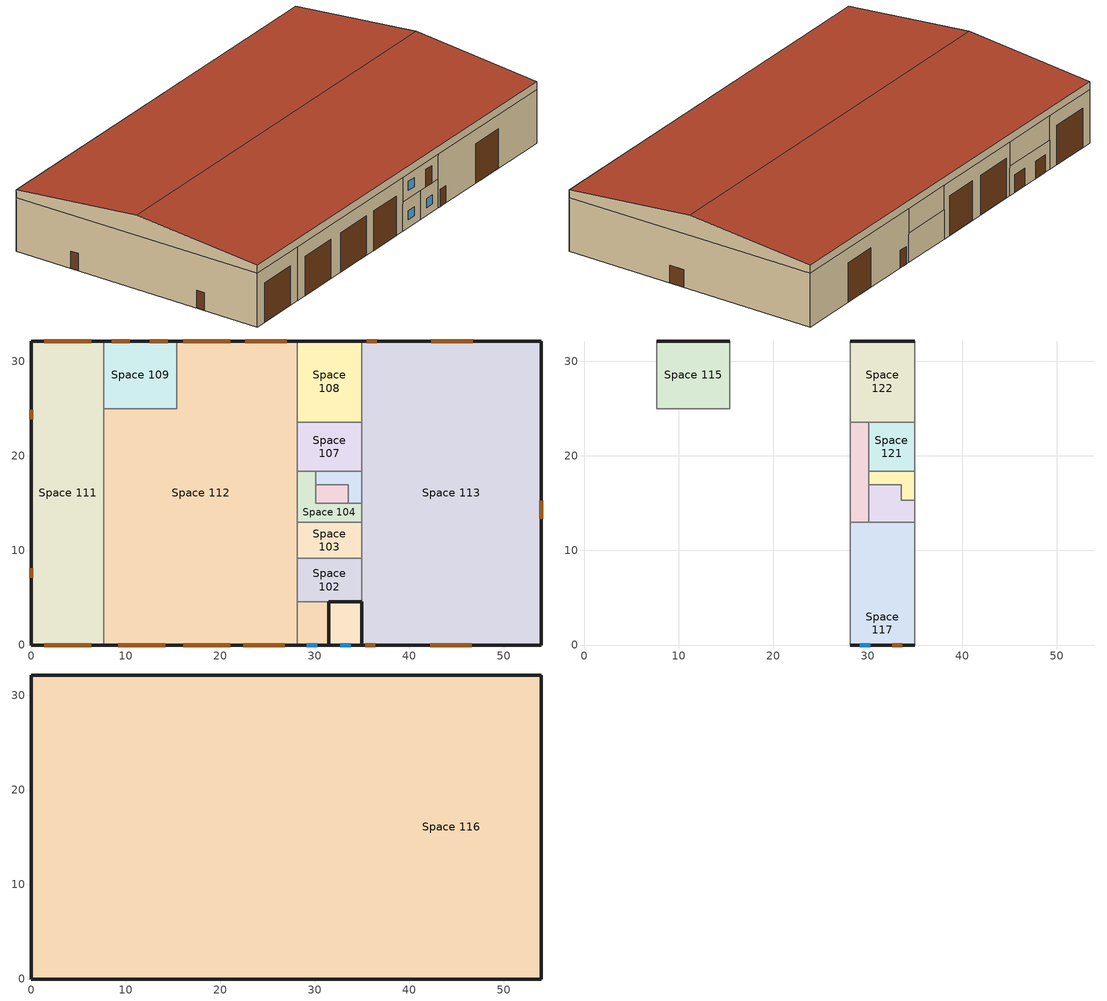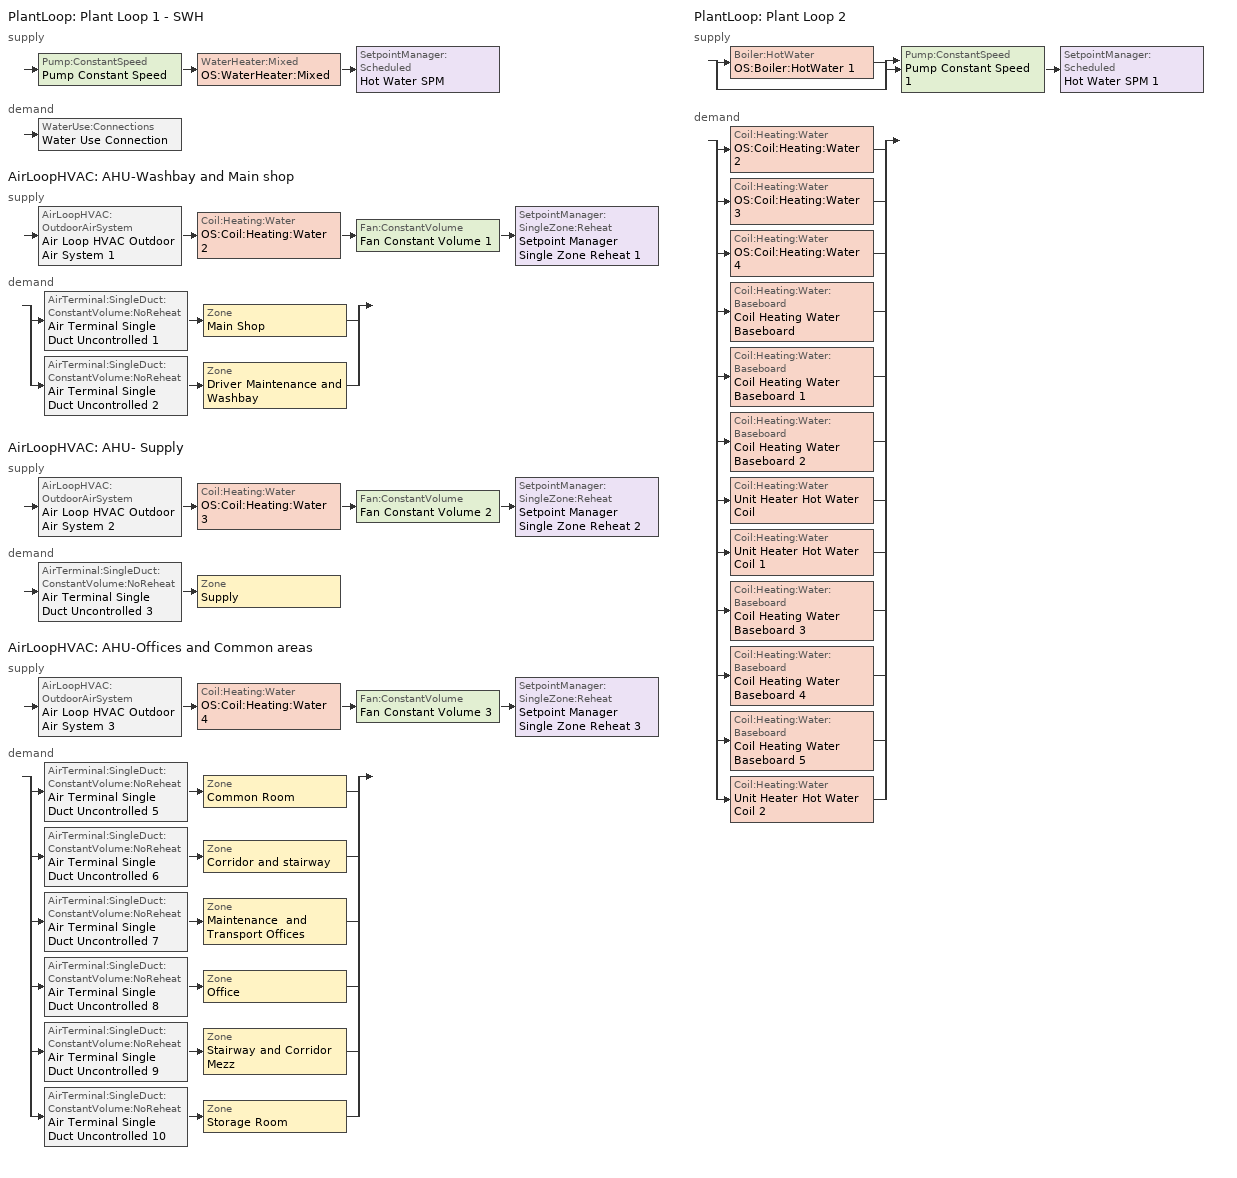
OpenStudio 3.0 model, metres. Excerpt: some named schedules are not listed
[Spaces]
Space 101
 floor ground: 31.5,4.58 31.5,0 28.13,0 28.13,4.58 z0
 wall outside: 28.13,0 31.5,0 z0:3.6
 wall to Space 112: 28.13,4.58 28.13,0 z0:3.6
 wall to Space 102: 31.5,4.58 28.13,4.58 z0:3.6
 wall to Space 113: 31.5,0 31.5,4.58 z0:3.6
 window: 29.16,0 30.26,0 z1:2.1
Space 102
 floor ground: 34.94,9.17 34.94,4.58 28.13,4.58 28.13,9.17 z0
 wall to Space 113: 34.94,4.58 34.94,9.17 z0:3.6
 wall to Space 112: 28.13,9.17 28.13,4.58 z0:3.6
 wall to Space 103: 34.94,9.17 28.13,9.17 z0:3.6
Space 103
 floor ground: 34.94,12.97 34.94,9.17 28.13,9.17 28.13,12.97 z0
 wall to Space 113: 34.94,9.17 34.94,12.97 z0:3.6
 wall to Space 112: 28.13,12.97 28.13,9.17 z0:3.6
 wall to Space 104: 34.94,12.97 28.13,12.97 z0:3.6
Space 104
 floor ground: 30.11,18.36 30.11,14.99 34.94,14.99 34.94,12.97 28.13,12.97 28.13,18.36 z0
 wall to Space 113: 34.94,12.97 34.94,14.99 z0:3.6
 wall to Space 112: 28.13,18.36 28.13,12.97 z0:3.6
 wall to Space 107: 30.11,18.36 28.13,18.36 z0:3.6
 wall to Space 105: 30.11,16.97 30.11,18.36 / 34.94,14.99 33.53,14.99 z0:3.6
 wall to Space 106: 33.53,14.99 30.11,14.99 30.11,16.97 z0:3.6
Space 105
 floor ground: 34.94,18.36 34.94,14.99 33.53,14.99 33.53,16.97 30.11,16.97 30.11,18.36 z0
 wall to Space 106: 30.11,16.97 33.53,16.97 33.53,14.99 z0:3.6
 wall to Space 107: 34.94,18.36 30.11,18.36 z0:3.6
 wall to Space 113: 34.94,14.99 34.94,18.36 z0:3.6
Space 106
 floor ground: 33.53,16.97 33.53,14.99 30.11,14.99 30.11,16.97 z0
Space 107
 floor ground: 34.94,23.57 34.94,18.36 28.13,18.36 28.13,23.57 z0
 wall to Space 113: 34.94,18.36 34.94,23.57 z0:3.6
 wall to Space 112: 28.13,23.57 28.13,18.36 z0:3.6
 wall to Space 108: 34.94,23.57 28.13,23.57 z0:3.6
Space 108
 floor ground: 34.94,32.16 34.94,23.57 28.13,23.57 28.13,32.16 z0
 wall outside: 34.94,32.16 28.13,32.16 z0:3.6
 wall to Space 113: 34.94,23.57 34.94,32.16 z0:3.6
 wall to Space 112: 28.13,32.16 28.13,23.57 z0:3.6
Space 109
 floor ground: 15.39,32.16 15.39,24.97 7.69,24.97 7.69,32.16 z0
 wall outside: 15.39,32.16 7.69,32.16 z0:3.6
 wall to Space 112: 7.69,24.97 15.39,24.97 15.39,32.16 z0:3.6
 wall to Space 111: 7.69,32.16 7.69,24.97 z0:3.6
 door: 10.44,32.16 8.54,32.16 / 14.43,32.16 12.53,32.16 z0:2.15
Space 111
 floor ground: 7.69,32.16 7.69,0 0,0 0,32.16 z0
 wall outside: 7.69,32.16 0,32.16 0,0 7.69,0 z0:6.6
 wall to Space 115: 7.69,24.97 7.69,32.16 z3.6:6.6
 wall to Space 112: 7.69,0 7.69,24.97 z0:6.6
 door: 1.36,0 6.34,0 / 6.34,32.16 1.36,32.16 z0:4.88; 0,8.12 0,7.1 / 0,24.9 0,23.88 z0:2.15
Space 112
 floor ground: 28.13,32.16 28.13,0 7.69,0 7.69,24.97 15.39,24.97 15.39,32.16 z0
 wall outside: 28.13,32.16 15.39,32.16 / 7.69,0 28.13,0 z0:6.6
 wall to Space 122: 28.13,23.57 28.13,32.16 z3.6:6.6
 wall to Space 118: 28.13,12.97 28.13,18.36 28.13,23.57 z3.6:6.6
 wall to Space 117: 28.13,0 28.13,4.58 28.13,9.17 28.13,12.97 z3.6:6.6
 wall to Space 115: 15.39,32.16 15.39,24.97 7.69,24.97 z3.6:6.6
 door: 9.2,0 14.18,0 / 16.06,0 21.04,0 / 22.44,0 26.8,0 / 21.04,32.16 16.06,32.16 / 27.01,32.16 22.64,32.16 z0:4.88
Space 113
 floor ground: 53.95,32.16 53.95,0 34.94,0 34.94,32.16 z0
 wall outside: 34.94,0 53.95,0 53.95,32.16 34.94,32.16 z0:6.6
 wall to Space 117: 34.94,12.97 34.94,9.17 34.94,4.58 34.94,0 z3.6:6.6
 wall to Space 120: 34.94,18.36 34.94,15.29 z3.6:6.6
 wall to Space 122: 34.94,32.16 34.94,23.57 z3.6:6.6
 wall to Space 119: 34.94,15.29 34.94,14.99 34.94,12.97 z3.6:6.6
 wall to Space 121: 34.94,23.57 34.94,18.36 z3.6:6.6
 door: 42.21,0 46.58,0 / 46.69,32.16 42.32,32.16 z0:4.88; 35.31,0 36.41,0 / 36.57,32.16 35.47,32.16 / 53.95,13.35 53.95,15.25 z0:2.15
Space 123
 floor ground: 34.94,4.58 34.94,0 31.5,0 31.5,4.58 z0
 wall outside: 31.5,4.58 31.5,0 34.94,0 34.94,4.58 31.5,4.58 z0:3.6
 window: 32.71,0 33.81,0 z0.98:2.08
 roof outside: 34.94,0 34.94,4.58 31.5,4.58 31.5,0 z3.6
Space 115
 floor to Space 109: 15.39,32.16 15.39,24.97 7.69,24.97 7.69,32.16 z3.6
 wall outside: 15.39,32.16 7.69,32.16 z3.6:6.6
Space 117
 floor to Space 101: 34.94,4.58 34.94,0 28.13,0 28.13,4.58 z3.6
 floor to Space 103: 34.94,12.97 34.94,9.17 28.13,9.17 28.13,12.97 z3.6
 floor to Space 102: 34.94,9.17 34.94,4.58 28.13,4.58 28.13,9.17 z3.6
 wall outside: 28.13,0 34.94,0 z3.6:6.6
 wall to Space 118: 30.11,12.97 28.13,12.97 z3.6:6.6
 wall to Space 119: 34.94,12.97 30.11,12.97 z3.6:6.6
 window: 29.16,0 30.26,0 z4.6:5.7
 door: 32.56,0 33.66,0 z3.6:5.75
Space 118
 floor to Space 104: 30.11,18.36 30.11,12.97 28.13,12.97 28.13,18.36 z3.6
 floor to Space 107: 30.11,23.57 30.11,18.36 28.13,18.36 28.13,23.57 z3.6
 wall to Space 122: 30.11,23.57 28.13,23.57 z3.6:6.6
 wall to Space 121: 30.11,18.36 30.11,23.57 z3.6:6.6
 wall to Space 120: 30.11,16.97 30.11,18.36 z3.6:6.6
 wall to Space 119: 30.11,12.97 30.11,16.97 z3.6:6.6
Space 119
 floor to Space 104: 34.94,14.99 34.94,12.97 30.11,12.97 30.11,14.99 z3.6
 floor to Space 105: 34.94,15.29 34.94,14.99 33.53,14.99 33.53,15.29 z3.6
 floor to Space 106: 33.53,16.97 33.53,14.99 30.11,14.99 30.11,16.97 z3.6
 wall to Space 120: 34.94,15.29 33.53,15.29 33.53,16.97 30.11,16.97 z3.6:6.6
Space 120
 floor to Space 105: 34.94,18.36 34.94,15.29 33.53,15.29 33.53,16.97 30.11,16.97 30.11,18.36 z3.6
 wall to Space 121: 34.94,18.36 30.11,18.36 z3.6:6.6
Space 121
 floor to Space 107: 34.94,23.57 34.94,18.36 30.11,18.36 30.11,23.57 z3.6
 wall to Space 122: 34.94,23.57 30.11,23.57 z3.6:6.6
Space 122
 floor to Space 108: 34.94,32.16 34.94,23.57 28.13,23.57 28.13,32.16 z3.6
 wall outside: 34.94,32.16 28.13,32.16 z3.6:6.6
Space 116
 floor to Space 113: 53.95,32.16 53.95,0 34.94,0 34.94,32.16 z6.6
 floor to Space 118: 30.11,23.57 30.11,12.97 28.13,12.97 28.13,23.57 z6.6
 floor to Space 115: 15.39,32.16 15.39,24.97 7.69,24.97 7.69,32.16 z6.6
 floor to Space 117: 34.94,12.97 34.94,0 28.13,0 28.13,12.97 z6.6
 floor to Space 111: 7.69,32.16 7.69,0 0,0 0,32.16 z6.6
 floor to Space 119: 33.53,16.97 33.53,15.29 34.94,15.29 34.94,12.97 30.11,12.97 30.11,16.97 z6.6
 floor to Space 112: 28.13,32.16 28.13,0 7.69,0 7.69,24.97 15.39,24.97 15.39,32.16 z6.6
 floor to Space 121: 34.94,23.57 34.94,18.36 30.11,18.36 30.11,23.57 z6.6
 floor to Space 120: 34.94,18.36 34.94,15.29 33.53,15.29 33.53,16.97 30.11,16.97 30.11,18.36 z6.6
 floor to Space 122: 34.94,32.16 34.94,23.57 28.13,23.57 28.13,32.16 z6.6
 wall outside: 0,0 53.95,0 / 53.95,32.16 0,32.16 z6.6:7.6; 0,16.08,9.12 0,32.16,7.6 0,32.16,6.6 0,0,6.6 0,0,7.6; 53.95,16.08,9.12 53.95,0,7.6 53.95,0,6.6 53.95,32.16,6.6 53.95,32.16,7.6
 roof outside: 53.95,0,7.6 53.95,16.08,9.12 0,16.08,9.12 0,0,7.6; 53.95,16.08,9.12 53.95,32.16,7.6 0,32.16,7.6 0,16.08,9.12
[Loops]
PlantLoop 'Plant Loop 1 - SWH'
 supply: Pump:ConstantSpeed 'Pump Constant Speed' > WaterHeater:Mixed 'OS:WaterHeater:Mixed' > SetpointManager:Scheduled 'Hot Water SPM'
 demand: WaterUse:Connections 'Water Use Connection'
AirLoopHVAC 'AHU-Washbay and Main shop'
 supply: AirLoopHVAC:OutdoorAirSystem 'Air Loop HVAC Outdoor Air System 1' > Coil:Heating:Water 'OS:Coil:Heating:Water 2' > Fan:ConstantVolume 'Fan Constant Volume 1' > SetpointManager:SingleZone:Reheat 'Setpoint Manager Single Zone Reheat 1'
 demand: split
  | AirTerminal:SingleDuct:ConstantVolume:NoReheat 'Air Terminal Single Duct Uncontrolled 1' > Zone 'Main Shop'
  | AirTerminal:SingleDuct:ConstantVolume:NoReheat 'Air Terminal Single Duct Uncontrolled 2' > Zone 'Driver Maintenance and Washbay'
AirLoopHVAC 'AHU- Supply'
 supply: AirLoopHVAC:OutdoorAirSystem 'Air Loop HVAC Outdoor Air System 2' > Coil:Heating:Water 'OS:Coil:Heating:Water 3' > Fan:ConstantVolume 'Fan Constant Volume 2' > SetpointManager:SingleZone:Reheat 'Setpoint Manager Single Zone Reheat 2'
 demand: AirTerminal:SingleDuct:ConstantVolume:NoReheat 'Air Terminal Single Duct Uncontrolled 3' > Zone 'Supply'
AirLoopHVAC 'AHU-Offices and Common areas'
 supply: AirLoopHVAC:OutdoorAirSystem 'Air Loop HVAC Outdoor Air System 3' > Coil:Heating:Water 'OS:Coil:Heating:Water 4' > Fan:ConstantVolume 'Fan Constant Volume 3' > SetpointManager:SingleZone:Reheat 'Setpoint Manager Single Zone Reheat 3'
 demand: split
  | AirTerminal:SingleDuct:ConstantVolume:NoReheat 'Air Terminal Single Duct Uncontrolled 5' > Zone 'Common Room'
  | AirTerminal:SingleDuct:ConstantVolume:NoReheat 'Air Terminal Single Duct Uncontrolled 6' > Zone 'Corridor and stairway'
  | AirTerminal:SingleDuct:ConstantVolume:NoReheat 'Air Terminal Single Duct Uncontrolled 7' > Zone 'Maintenance  and Transport Offices'
  | AirTerminal:SingleDuct:ConstantVolume:NoReheat 'Air Terminal Single Duct Uncontrolled 8' > Zone 'Office'
  | AirTerminal:SingleDuct:ConstantVolume:NoReheat 'Air Terminal Single Duct Uncontrolled 9' > Zone 'Stairway and Corridor Mezz'
  | AirTerminal:SingleDuct:ConstantVolume:NoReheat 'Air Terminal Single Duct Uncontrolled 10' > Zone 'Storage Room'
PlantLoop 'Plant Loop 2'
 supply: split
  | Boiler:HotWater 'OS:Boiler:HotWater 1'
  | bypass
  join > Pump:ConstantSpeed 'Pump Constant Speed 1' > SetpointManager:Scheduled 'Hot Water SPM 1'
 demand: split
  | Coil:Heating:Water 'OS:Coil:Heating:Water 2'
  | Coil:Heating:Water 'OS:Coil:Heating:Water 3'
  | Coil:Heating:Water 'OS:Coil:Heating:Water 4'
  | Coil:Heating:Water:Baseboard 'Coil Heating Water Baseboard'
  | Coil:Heating:Water:Baseboard 'Coil Heating Water Baseboard 1'
  | Coil:Heating:Water:Baseboard 'Coil Heating Water Baseboard 2'
  | Coil:Heating:Water 'Unit Heater Hot Water Coil'
  | Coil:Heating:Water 'Unit Heater Hot Water Coil 1'
  | Coil:Heating:Water:Baseboard 'Coil Heating Water Baseboard 3'
  | Coil:Heating:Water:Baseboard 'Coil Heating Water Baseboard 4'
  | Coil:Heating:Water:Baseboard 'Coil Heating Water Baseboard 5'
  | Coil:Heating:Water 'Unit Heater Hot Water Coil 2'
[Building]
Vehicle Garage_1980-2004: North Axis {deg}=-20; Default Construction Set=-modified; Default Schedule Set=NRCan Cold Lake Default Schedule Set; Standards Number of Stories=2; Standards Number of Above Ground Stories=2
[ClimateZones]
Climate Zone Institution Name 1=ASHRAE; Climate Zone Document Name 1=ANSI/ASHRAE Standard 169; Climate Zone Document Year 1=2006; Climate Zone Institution Name 2=CEC; Climate Zone Document Name 2=California Climate Zone Descriptions; Climate Zone Document Year 2=1995
[Site]
Edmonton Intl AP: Latitude {deg}=53.32; Longitude {deg}=-113.58; Time Zone {hr}=-7; Elevation {m}=723
[SizingPeriod:DesignDay] Barometric Pressure {Pa}=92936; Wind Direction {deg}=180; Sky Clearness=0; Rain Indicator=0; Snow Indicator=0; Day of Month=21; Daylight Saving Time Indicator=0; Dry-Bulb Temperature Range Modifier Type=DefaultMultipliers
Name | Maximum Dry-Bulb Temperature {C} | Daily Dry-Bulb Temperature Range {deltaC} | Humidity Indicating Conditions at Maximum Dry-Bulb | Wind Speed {m/s} | Month | Day Type | Humidity Indicating Type | Solar Model Indicator | ASHRAE Taub | ASHRAE Taud
Edmonton Stony Plain Ann Htg 99.6% Condns DB | -32.5 | 0 | -32.5 | 1.9 | 1 | WinterDesignDay | Wetbulb | ASHRAEClearSky
Edmonton Stony Plain Ann Clg .4% Condns DB=>MWB | 27.5 | 12 | 17.6 | 3.8 | 7 | SummerDesignDay | Wetbulb | ASHRAETau | 0.353 | 2.369
Edmonton Stony Plain Ann Htg Wind 99.6% Condns WS=>MCDB | -5.8 | 0 | -5.8 | 11.6 | 1 | WinterDesignDay | Wetbulb | ASHRAEClearSky
Edmonton Stony Plain Ann Clg .4% Condns DP=>MDB | 22.6 | 12 | 16.5 | 3.8 | 7 | SummerDesignDay | Dewpoint | ASHRAETau | 0.353 | 2.369
[Construction]
000 ExtSlabCarpet 4in ClimateZone 1-8 1: MAT-CC05 4 HW CONCRETE, CP02 CARPET PAD
V2-Vehicle Garage Wall R15: V2-Vehicle Garage Wall mtl R15
V2-Vehicle Garage Roof R18: V2- Vehicle Garage Roof mtl R18
000 Interior Floor 1: 000 F16 Acoustic tile, 000 F05 Ceiling air space resistance, 000 M11 100mm lightweight concrete
000 Interior Wall 1: 000 G01a 19mm gypsum board, 000 F04 Wall air space resistance, 000 G01a 19mm gypsum board
000 Interior Ceiling 1: 000 M11 100mm lightweight concrete, 000 F05 Ceiling air space resistance, 000 F16 Acoustic tile
Vintage 2 Window R1.8: V2 Windows R1.8
V2 Door R4: V2 Door mtl R4
000_Interior Partition; 000_Interior Door: 000_G05 25mm wood
000_Interior Floor: 000_F16 Acoustic tile, 000_F05 Ceiling air space resistance, 000_M11 100mm lightweight concrete
000_Interior Wall: 000_G01a 19mm gypsum board, 000_F04 Wall air space resistance, 000_G01a 19mm gypsum board
000_Interior Ceiling: 000_M11 100mm lightweight concrete, 000_F05 Ceiling air space resistance, 000_F16 Acoustic tile
000_Interior Window: 000_Clear 3mm
000_Exterior Window: 000_Clear 3mm, 000_Air 13mm, 000_Clear 3mm
Customized construction 000_ExtSlabCarpet_4in_ClimateZone 1-8 to conductance of 0.31545741324921134: MAT-CC05 4 HW CONCRETE 1, CP02 CARPET PAD 1
Customized construction Vintage 1 Concrete Wall RSI 2.11 to conductance of 0.3785011355034065: MNECB Ref Brick 100mm 1, MNECB Ref Airspace 25mm 1, 000 G05 25mm wood 2, Mass NonRes Wall Insulation-2.89 1, 000_G01a 19mm gypsum board 1
Customized construction Vintage 1 Ref Deck Roof RSI 3.52 to conductance of 0.31545741324921134: MNECB Ref Gravel 50mm 1, MNECB Built-up Roof 9.5mm 1, MNECB Ref Polystyrene 46mm 1, 000_F08 Metal surface 1, 000 G05 25mm wood 3
Customized construction MNECB Ref Underground Floor 6.136 to conductance of 0.5678591709256104: MNECB Ref Polystyrene 25mm 1, MNECB Ref concrete 100mm 1
Customized construction MNECB Ref Underground Wall 9.659 to conductance of 0.5678591709256104: MNECB Ref Polystyrene 44mm 1, MNECB Ref concrete 100mm 2
Customized construction 000_ExtSlabCarpet_4in_ClimateZone 1-8 to conductance of 0.5678591709256104: MAT-CC05 4 HW CONCRETE 2, CP02 CARPET PAD 2
Customized Fenestration: cond=0.315 tvis=0.210 tsol=0.500: Customized Fenestration:: cond=0.315 tvis=0.210 tsol=0.500
Customized construction 000_Exterior Door to conductance of 1.4204545454545456: 000_F08 Metal surface 2, 000_I01 25mm insulation board 1
Customized construction 000_Exterior Door 1 to conductance of 0.5678591709256104: 000_F08 Metal surface 3, 000_I01 25mm insulation board 2
Customized Fenestration: cond=0.280 tvis=0.210 tsol=0.500: Customized Fenestration:: cond=0.280 tvis=0.210 tsol=0.500
[Material]
Name | Roughness | Thickness {m} | Conductivity {W/m-K} | Density {kg/m3} | Specific Heat {J/kg-K} | Thermal Absorptance | Solar Absorptance | Visible Absorptance
000 F16 Acoustic tile; 000_F16 Acoustic tile | MediumSmooth | 0.0191 | 0.06 | 368 | 590
000 G01a 19mm gypsum board; 000_G01a 19mm gypsum board; 000_G01a 19mm gypsum board 1 | MediumSmooth | 0.019 | 0.16 | 800 | 1090
000 M11 100mm lightweight concrete; 000_M11 100mm lightweight concrete | MediumRough | 0.1016 | 0.53 | 1280 | 840
MAT-CC05 4 HW CONCRETE; MAT-CC05 4 HW CONCRETE 1; MAT-CC05 4 HW CONCRETE 2 | Rough | 0.1016 | 1.311 | 2240 | 836.8 | 0.9 | 0.7 | 0.7
V2-Vehicle Garage Wall mtl R15 | MediumRough | 0.11842 | 0.045 | 265 | 836.8 | 0.9 | 0.7 | 0.7
V2- Vehicle Garage Roof mtl R18 | MediumRough | 0.140625 | 0.045 | 265 | 836.8 | 0.9 | 0.7 | 0.7
V2 Door mtl R4 | MediumRough | 0.03169 | 0.045 | 265 | 836.8 | 0.9 | 0.7 | 0.7
000_G05 25mm wood; 000 G05 25mm wood 2; 000 G05 25mm wood 3 | MediumSmooth | 0.0254 | 0.15 | 608 | 1630
MNECB Ref Brick 100mm 1 | MediumRough | 0.1016 | 1.311 | 2082.332 | 795.312
Mass NonRes Wall Insulation-2.89 1 | MediumRough | 0.103131 | 0.049 | 265 | 836.8 | 0.9 | 0.7 | 0.7
MNECB Ref Gravel 50mm 1 | VeryRough | 0.0508 | 1.80282 | 1601.794 | 837.17 | 0.9 | 0.7 | 0.7
MNECB Built-up Roof 9.5mm 1 | VeryRough | 0.0095 | 0.1634 | 1121.29 | 1465.048 | 0.9 | 0.7 | 0.7
MNECB Ref Polystyrene 46mm 1 | MediumRough | 0.0840785 | 0.02885 | 28.832 | 1213.897
000_F08 Metal surface 1; 000_F08 Metal surface 2; 000_F08 Metal surface 3 | Smooth | 0.0008 | 45.28 | 7824 | 500
MNECB Ref Polystyrene 25mm 1; MNECB Ref Polystyrene 44mm 1 | MediumRough | 0.049179 | 0.02885 | 28.832 | 1213.897
MNECB Ref concrete 100mm 1; MNECB Ref concrete 100mm 2 | MediumRough | 0.1016 | 1.80282 | 2242.512 | 837.17
000_I01 25mm insulation board 1 | MediumRough | 0.0211195 | 0.03 | 43 | 1210
000_I01 25mm insulation board 2 | MediumRough | 0.0528295 | 0.03 | 43 | 1210
[Material:AirGap]
Name | Thermal Resistance
000 F04 Wall air space resistance; 000_F04 Wall air space resistance | 0.15
000 F05 Ceiling air space resistance; 000_F05 Ceiling air space resistance | 0.18
MNECB Ref Airspace 25mm 1 | 0.1717
[Material:NoMass] Roughness=VeryRough; Thermal Absorptance=0.9; Solar Absorptance=0.7; Visible Absorptance=0.8
Name | Thermal Resistance
CP02 CARPET PAD | 0.2165
CP02 CARPET PAD 1 | 3.0925
CP02 CARPET PAD 2 | 1.6835
[WindowMaterial:Gas]
000_Air 13mm: Gas Type=Air; Thickness=0.0127
[WindowMaterial:Glazing] Optical Data Type=SpectralAverage; Front Side Visible Reflectance at Normal Incidence=0.081; Back Side Visible Reflectance at Normal Incidence=0.081; Infrared Transmittance at Normal Incidence=0; Front Side Infrared Hemispherical Emissivity=0.84; Back Side Infrared Hemispherical Emissivity=0.84
Name | Thickness | Solar Transmittance at Normal Incidence | Front Side Solar Reflectance at Normal Incidence | Back Side Solar Reflectance at Normal Incidence | Visible Transmittance at Normal Incidence | Conductivity | Thickness {m} | Conductivity {W/m-K} | Dirt Correction Factor for Solar and Visible Transmittance | Solar Diffusing
000_Clear 3mm | 0.003 | 0.837 | 0.075 | 0.075 | 0.898 | 0.9
Customized Fenestration:: cond=0.315 tvis=0.210 tsol=0.500 |  | 0.5 | 0.5 | 0.5 | 0.21 |  | 0.1 | 0.315457 | 1 | No
Customized Fenestration:: cond=0.280 tvis=0.210 tsol=0.500 |  | 0.5 | 0.5 | 0.5 | 0.21 |  | 0.1 | 0.28 | 1 | No
[DefaultConstructionSet]
Name | Default Exterior Surface Constructions | Default Interior Surface Constructions | Default Ground Contact Surface Constructions | Default Exterior SubSurface Constructions | Default Interior SubSurface Constructions | Interior Partition Construction
Vintage 2 Vehicle Garage | Default Surface Constructions 1 | Default Surface Constructions 2 | Default Surface Constructions 3 | Default Sub Surface Constructions 1 | Default Sub Surface Constructions 2
-modified | -modified | 000_Interior_DefSurfCons 12 | -modified 1 | -modified | 000_Interior_DefSubCons 12 | 000_Interior Partition
[DefaultSurfaceConstructions]
Name | Floor Construction | Wall Construction | Roof Ceiling Construction
Default Surface Constructions 1 | 000 ExtSlabCarpet 4in ClimateZone 1-8 1 | V2-Vehicle Garage Wall R15 | V2-Vehicle Garage Roof R18
Default Surface Constructions 2 | 000 Interior Floor 1 | 000 Interior Wall 1 | 000 Interior Ceiling 1
Default Surface Constructions 3 | 000 ExtSlabCarpet 4in ClimateZone 1-8 1 | 000 ExtSlabCarpet 4in ClimateZone 1-8 1 | 000 ExtSlabCarpet 4in ClimateZone 1-8 1
000_Interior_DefSurfCons 12 | 000_Interior Floor | 000_Interior Wall | 000_Interior Ceiling
-modified | Customized construction 000_ExtSlabCarpet_4in_ClimateZone 1-8 to conductance of 0.31545741324921134 | Customized construction Vintage 1 Concrete Wall RSI 2.11 to conductance of 0.3785011355034065 | Customized construction Vintage 1 Ref Deck Roof RSI 3.52 to conductance of 0.31545741324921134
-modified 1 | Customized construction MNECB Ref Underground Floor 6.136 to conductance of 0.5678591709256104 | Customized construction MNECB Ref Underground Wall 9.659 to conductance of 0.5678591709256104 | Customized construction 000_ExtSlabCarpet_4in_ClimateZone 1-8 to conductance of 0.5678591709256104
[DefaultSubSurfaceConstructions]
Name | Fixed Window Construction | Operable Window Construction | Door Construction | Glass Door Construction | Skylight Construction | Tubular Daylight Dome Construction | Tubular Daylight Diffuser Construction | Overhead Door Construction
Default Sub Surface Constructions 1 | Vintage 2 Window R1.8 | Vintage 2 Window R1.8 | V2 Door R4 | Vintage 2 Window R1.8
Default Sub Surface Constructions 2
000_Interior_DefSubCons 12 | 000_Interior Window | 000_Interior Window | 000_Interior Door | 000_Exterior Window | 000_Exterior Window | 000_Interior Window | 000_Interior Window
-modified | Customized Fenestration: cond=0.315 tvis=0.210 tsol=0.500 | Customized Fenestration: cond=0.315 tvis=0.210 tsol=0.500 | Customized construction 000_Exterior Door to conductance of 1.4204545454545456 | Customized Fenestration: cond=0.315 tvis=0.210 tsol=0.500 | Customized Fenestration: cond=0.280 tvis=0.210 tsol=0.500 | Customized Fenestration: cond=0.280 tvis=0.210 tsol=0.500 | Customized Fenestration: cond=0.280 tvis=0.210 tsol=0.500 | Customized construction 000_Exterior Door 1 to conductance of 0.5678591709256104
[WindowMaterial:SimpleGlazingSystem]
V2 Windows R1.8: U-Factor {W/m2-K}=3.15; Solar Heat Gain Coefficient=0.6; Visible Transmittance=0.7
[ThermostatSetpoint:DualSetpoint] Heating Setpoint Temperature Schedule=heating_always_21C; Cooling Setpoint Temperature Schedule=cooling_always_24C
Thermostat Setpoint Dual Setpoint 1; Thermostat Setpoint Dual Setpoint 2; Thermostat Setpoint Dual Setpoint 3; Thermostat Setpoint Dual Setpoint 4; Thermostat Setpoint Dual Setpoint 5; Thermostat Setpoint Dual Setpoint 6; Thermostat Setpoint Dual Setpoint 7; Thermostat Setpoint Dual Setpoint 8; Thermostat Setpoint Dual Setpoint 9; Thermostat Setpoint Dual Setpoint 10; Thermostat Setpoint Dual Setpoint 11; Thermostat Setpoint Dual Setpoint 12; Thermostat Setpoint Dual Setpoint 13; Thermostat Setpoint Dual Setpoint 15
[DesignSpecification:OutdoorAir]
Name | Outdoor Air Flow per Person {m3/s-person} | Outdoor Air Flow per Floor Area {m3/s-m2}
MNECB-Recreation/Lounge-B-oa; MNECB-Toilet and Washrooms-*-oa | 0.03 | 0
MNECB-Office Category 1-A-oa | 0.01 | 0
MNECB-Active Stairway-*-oa; MNECB-Corridors-*-oa; MNECB-Active Storage Bulky-E-oa | 0.025 | 0
MNECB-Auto Repair-C-oa | 0.15 | 0
MNECB-Machinery-C-oa | 0.075 | 0
MNECB-Material Handling-E-oa | 0.008 | 0
MNECB-Undefined-*-oa
[BuildingStory] Nominal Z Coordinate {m}=0
Name | Nominal Floor to Floor Height {m}
Building Story 1 | 3.6
Building Story 2 | 6.6
Building Story 3 | 3
[Space] Default Construction Set=Vintage 2 Vehicle Garage
Name | Space Type | Building Story | Thermal Zone
Space 101 | Space Function-Office - enclosed | Building Story 1 | Office
Space 102; Space 103 | Space Function-Office - enclosed | Building Story 1 | Maintenance  and Transport Offices
Space 104 | Space Function-Corr. < 2.4m wide-sch-A | Building Story 1 | Corridor and stairway
Space 105 | Space Function-Stairway-sch-A | Building Story 1 | Corridor and stairway
Space 106 | Space Function-Warehouse - med/blk | Building Story 1 | Corridor and stairway
Space 107 | Space Function-Warehouse - med/blk | Building Story 1 | Tool Crib
Space 108 | Space Function-Office - enclosed | Building Story 1 | Back Office
Space 109 | Space Function-Warehouse - med/blk | Building Story 1 | Building services and battery storage
Space 111 | Space Function-Automotive - repair 1 | Building Story 1 | Driver Maintenance and Washbay
Space 112 | Space Function-Automotive - repair | Building Story 1 | Main Shop
Space 113 | Space Function-Warehouse - fine | Building Story 1 | Supply
Space 115 | Space Function-Automotive - repair | Building Story 2 | Main Shop
Space 116 | Space Function-- undefined - | Building Story 3 | Attic
Space 117 | Space Function-Audience - auditorium | Building Story 2 | Common Room
Space 118 | Space Function-Corr. < 2.4m wide-sch-A | Building Story 2 | Stairway and Corridor Mezz
Space 119 | Space Function-Warehouse - med/blk | Building Story 2 | Stairway and Corridor Mezz
Space 120 | Space Function-Stairway-sch-A | Building Story 2 | Stairway and Corridor Mezz
Space 121 | Space Function-Washroom-sch-A | Building Story 2 | Women's washroom
Space 122 | Space Function-Washroom-sch-A | Building Story 2 | Men's washroom
Space 123 | Space Function-Warehouse - med/blk | Building Story 1 | Storage Room
[SpaceType] Standards Building Type=Space Function
Name | Default Schedule Set | Design Specification Outdoor Air Object | Standards Space Type
Space Function-Audience - auditorium | NRCan Cold Lake Default Schedule Set | MNECB-Recreation/Lounge-B-oa | Audience - auditorium
Space Function-Office - enclosed | NRCan Cold Lake Default Schedule Set | MNECB-Office Category 1-A-oa | Office - enclosed
Space Function-Stairway-sch-A | NRCan Cold Lake Default Schedule Set | MNECB-Active Stairway-*-oa | Stairway-sch-A
Space Function-Washroom-sch-A | NRCan Cold Lake Default Schedule Set | MNECB-Toilet and Washrooms-*-oa | Washroom-sch-A
Space Function-Automotive - repair | NRCan Cold Lake Default Schedule Set | MNECB-Auto Repair-C-oa | Automotive - repair
Space Function-Corr. < 2.4m wide-sch-A | NRCan Cold Lake Default Schedule Set | MNECB-Corridors-*-oa | Corr. < 2.4m wide-sch-A
Space Function-Automotive - repair 1 | NRCan Cold Lake Default Schedule Set | MNECB-Machinery-C-oa | Automotive - repair
Space Function-Warehouse - med/blk | NRCan Cold Lake Default Schedule Set | MNECB-Active Storage Bulky-E-oa | Warehouse - med/blk
Space Function-Warehouse - fine | NRCan Cold Lake Default Schedule Set | MNECB-Material Handling-E-oa | Warehouse - fine
Space Function-- undefined - |  | MNECB-Undefined-*-oa | - undefined -
[People]
Name | People Definition | Space or SpaceType
People 64 | MNECBAdjusted-Recreation-Lounge-sched-B-people_def | Space Function-Audience - auditorium
People 53 | MNECBAdjusted-Office-1-sched-A-people_def | Space Function-Office - enclosed
People 2 | MNECBAdjusted-Active Stairway-sched-*-people_def | Space Function-Stairway-sch-A
People 79 | MNECBAdjusted-Toilet and Washrooms-*-people_def | Space Function-Washroom-sch-A
People 7 | MNECBAdjusted-Auto Repair-sched-C-people_def | Space Function-Automotive - repair
People 21 | MNECBAdjusted-Corridors-sched-*-people_def | Space Function-Corr. < 2.4m wide-sch-A
People 46 | MNECBAdjusted-Machinery-sched-C-people_def | Space Function-Automotive - repair 1
People 3 | MNECBAdjusted-Active Storage Bulky-sched-E-people_def | Space Function-Warehouse - med/blk
People 47 | MNECBAdjusted-Material Handling-sched-E-people_def | Space Function-Warehouse - fine
People 1 | MNECB-- undefined --sched-*-people_def | Space Function-- undefined -
[People:Definition] Number of People Calculation Method=Area/Person; Fraction Radiant=0.3
Name | Space Floor Area per Person {m2/person} | Sensible Heat Fraction | Carbon Dioxide Generation Rate {m3/s-W}
MNECBAdjusted-Recreation-Lounge-sched-B-people_def | 153
MNECBAdjusted-Office-1-sched-A-people_def; MNECBAdjusted-Auto Repair-sched-C-people_def; MNECBAdjusted-Material Handling-sched-E-people_def | 306
MNECBAdjusted-Active Stairway-sched-*-people_def; MNECBAdjusted-Corridors-sched-*-people_def; MNECBAdjusted-Active Storage Bulky-sched-E-people_def | 1529
MNECBAdjusted-Toilet and Washrooms-*-people_def; MNECBAdjusted-Machinery-sched-C-people_def | 459
MNECB-- undefined --sched-*-people_def | 1000000 | Autocalculate | 3.8e-008
[Lights]
Name | Lights Definition | Space or SpaceType
Lights 64 | MNECB-Recreation/Lounge-sched-B-lights_def | Space Function-Audience - auditorium
Lights 53 | MNECB-Office-1-sched-A-lights_def | Space Function-Office - enclosed
Lights 1 | MNECB-Active Stairway-sched-*-lights_def | Space Function-Stairway-sch-A
Lights 85 | MNECB-Toilet and Washrooms-sched-*-lights_def | Space Function-Washroom-sch-A
Lights 7 | MNECB-Auto Repair-sched-C-lights_def | Space Function-Automotive - repair
Lights 21 | MNECB-Corridors-sched-*-lights_def | Space Function-Corr. < 2.4m wide-sch-A
Lights 46 | MNECB-Machinery-sched-C-lights_def | Space Function-Automotive - repair 1
Lights 2 | MNECB-Active Storage Bulky-sched-E-lights_def | Space Function-Warehouse - med/blk
Lights 47 | MNECB-Material Handling-sched-E-lights_def | Space Function-Warehouse - fine
Lights 74 | MNECB-- undefined --sched-*-lights_def | Space Function-- undefined -
[Lights:Definition] Design Level Calculation Method=Watts/Area
Name | Watts per Space Floor Area {W/m2}
MNECB-Recreation/Lounge-sched-B-lights_def | 7.5
MNECB-Office-1-sched-A-lights_def | 19.4
MNECB-Active Stairway-sched-*-lights_def | 6.5
MNECB-Toilet and Washrooms-sched-*-lights_def | 8.7
MNECB-Auto Repair-sched-C-lights_def; MNECB-Material Handling-sched-E-lights_def | 10.8
MNECB-Corridors-sched-*-lights_def | 8.6
MNECB-Machinery-sched-C-lights_def | 26.9
MNECB-Active Storage Bulky-sched-E-lights_def | 3.2
MNECB-- undefined --sched-*-lights_def | 0
[ElectricEquipment]
Name | Electric Equipment Definition | Space or SpaceType
Electric Equipment 65 | MNECB-Recreation/Lounge-sched-B-eq_elec_def | Space Function-Audience - auditorium
Electric Equipment 54 | MNECB-Office type 1-sched-A-eq_elec_def | Space Function-Office - enclosed
Electric Equipment 2 | MNECB-Active Stairway-sched-*-eq_elec_def | Space Function-Stairway-sch-A
Electric Equipment 85 | MNECB-Toilet and Washrooms-sched-*-eq_elec_def | Space Function-Washroom-sch-A
Electric Equipment 8 | MNECB-Auto Repair-sched-C-eq_elec_def | Space Function-Automotive - repair
Electric Equipment 22 | MNECB-Corridors-sched-*-eq_elec_def | Space Function-Corr. < 2.4m wide-sch-A
Electric Equipment 47 | MNECB-Machinery-sched-C-eq_elec_def | Space Function-Automotive - repair 1
Electric Equipment 3 | MNECB-Active Storage Bulky-sched-E-eq_elec_def | Space Function-Warehouse - med/blk
Electric Equipment 48 | MNECB-Material Handling-sched-E-eq_elec_def | Space Function-Warehouse - fine
Electric Equipment 1 | MNECB-- undefined --sched-*-eq_elec_def | Space Function-- undefined -
[ElectricEquipment:Definition]
Name | Design Level Calculation Method | Watts per Space Floor Area {W/m2} | Fraction Radiant | Design Level {W}
MNECB-Recreation/Lounge-sched-B-eq_elec_def | Watts/Area | 1
MNECB-Office type 1-sched-A-eq_elec_def | Watts/Area | 7.5 | 0
MNECB-Active Stairway-sched-*-eq_elec_def; MNECB-Corridors-sched-*-eq_elec_def | Watts/Area | 0 | 0
MNECB-Toilet and Washrooms-sched-*-eq_elec_def; MNECB-Machinery-sched-C-eq_elec_def; MNECB-Active Storage Bulky-sched-E-eq_elec_def; MNECB-Material Handling-sched-E-eq_elec_def | Watts/Area | 1 | 0
MNECB-Auto Repair-sched-C-eq_elec_def | Watts/Area | 5 | 0
MNECB-- undefined --sched-*-eq_elec_def | EquipmentLevel |  |  | 0
[DefaultScheduleSet]
NRCan Cold Lake Default Schedule Set: Hours of Operation Schedule=NRCan - Cold Lake - Default Fans; Number of People Schedule=NRCan - Cold Lake - Default People; People Activity Level Schedule=NRCan - Cold Lake - Default Activity; Lighting Schedule=NRCan - Cold Lake - Default Lights; Electric Equipment Schedule=NRCan - Cold Lake - Default Equip; Hot Water Equipment Schedule=NRCan - Cold Lake - Default Hot Water
[ThermalZone] Use Ideal Air Loads=No
Name | Thermostat
Driver Maintenance and Washbay | Thermostat Setpoint Dual Setpoint 5
Main Shop | Thermostat Setpoint Dual Setpoint 6
Building services and battery storage | Thermostat Setpoint Dual Setpoint 2
Office | Thermostat Setpoint Dual Setpoint 9
Maintenance  and Transport Offices | Thermostat Setpoint Dual Setpoint 7
Corridor and stairway | Thermostat Setpoint Dual Setpoint 4
Tool Crib | Thermostat Setpoint Dual Setpoint 13
Back Office | Thermostat Setpoint Dual Setpoint 1
Supply | Thermostat Setpoint Dual Setpoint 12
Common Room | Thermostat Setpoint Dual Setpoint 3
Stairway and Corridor Mezz | Thermostat Setpoint Dual Setpoint 10
Women's washroom | Thermostat Setpoint Dual Setpoint 15
Men's washroom | Thermostat Setpoint Dual Setpoint 8
Attic
Storage Room | Thermostat Setpoint Dual Setpoint 11
[Sizing:Zone] Zone Cooling Design Supply Air Temperature Input Method=SupplyAirTemperature; Zone Cooling Design Supply Air Temperature {C}=14; Zone Cooling Design Supply Air Temperature Difference {deltaC}=11.11; Zone Heating Design Supply Air Temperature Input Method=SupplyAirTemperature; Zone Heating Design Supply Air Temperature {C}=40; Zone Heating Design Supply Air Temperature Difference {deltaC}=11.11; Zone Cooling Design Supply Air Humidity Ratio {kg-H2O/kg-air}=0.0085; Zone Heating Design Supply Air Humidity Ratio {kg-H2O/kg-air}=0.008; Zone Heating Sizing Factor=1; Zone Cooling Sizing Factor=1; Heating Design Air Flow Method=DesignDay; Account for Dedicated Outdoor Air System=No; Dedicated Outdoor Air System Control Strategy=NeutralSupplyAir; Dedicated Outdoor Air Low Setpoint Temperature for Design {C}=Autosize; Dedicated Outdoor Air High Setpoint Temperature for Design {C}=Autosize
Driver Maintenance and Washbay; Main Shop; Building services and battery storage; Office; Maintenance  and Transport Offices; Corridor and stairway; Tool Crib; Back Office; Supply; Common Room; Stairway and Corridor Mezz; Women's washroom; Men's washroom; Attic; Storage Room
[Zone equipment]
Driver Maintenance and Washbay: Air Terminal Single Duct Uncontrolled 2, Unit Heater CV - Hot Water
Main Shop: Air Terminal Single Duct Uncontrolled 1, Unit Heater CV - Hot Water 1
Building services and battery storage: Convective Baseboard Water 1, Fan Zone Exhaust
Office: Air Terminal Single Duct Uncontrolled 8, Convective Baseboard Water 4
Maintenance  and Transport Offices: Air Terminal Single Duct Uncontrolled 7
Corridor and stairway: Air Terminal Single Duct Uncontrolled 6
Back Office: Convective Baseboard Water
Supply: Air Terminal Single Duct Uncontrolled 3, Unit Heater CV - Hot Water 2
Common Room: Air Terminal Single Duct Uncontrolled 5, Convective Baseboard Water 2
Stairway and Corridor Mezz: Air Terminal Single Duct Uncontrolled 9
Men's washroom: Convective Baseboard Water 3
Storage Room: Air Terminal Single Duct Uncontrolled 10, Convective Baseboard Water 5
[SpaceInfiltration:DesignFlowRate] Schedule=Always On; Design Flow Rate {m3/s}=0; Flow per Space Floor Area {m3/s-m2}=0; Flow per Exterior Surface Area {m3/s-m2}=0.00045
Name | Space or SpaceType | Design Flow Rate Calculation Method | Air Changes per Hour {1/hr}
Space Infiltration Design Flow Rate 1 | Space Function-Audience - auditorium | Flow/ExteriorArea | 0
Space Infiltration Design Flow Rate 2 | Space Function-Office - enclosed | Flow/ExteriorArea | 0
Space Infiltration Design Flow Rate 3 | Space Function-Stairway-sch-A | Flow/ExteriorArea | 0
Space Infiltration Design Flow Rate 4 | Space Function-Corr. < 2.4m wide-sch-A | Flow/ExteriorArea | 0
Space Infiltration Design Flow Rate 5 | Space Function-Washroom-sch-A | Flow/ExteriorArea | 0
Space Infiltration Design Flow Rate 6 | Space Function-Automotive - repair | Flow/Space | 0
Space Infiltration Design Flow Rate 7 | Space Function-Automotive - repair 1 | Flow/ExteriorArea | 0
Space Infiltration Design Flow Rate 8 | Space Function-Warehouse - med/blk | Flow/ExteriorArea
Space Infiltration Design Flow Rate 9 | Space Function-Warehouse - fine | Flow/ExteriorArea
Space Infiltration Design Flow Rate 10 | Space Function-- undefined - | Flow/ExteriorArea | 0
[WaterUse:Connections]
Water Use Connection: Water Use Equipment Name 1=Bathroom Sink
[WaterUse:Equipment]
Bathroom Sink: Water Use Equipment Definition=Bathroom Sink Definition; Flow Rate Fraction Schedule=MNECB-C-HW
[WaterUse:Equipment:Definition]
Bathroom Sink Definition: Peak Flow Rate {m3/s}=2e-006
[PlantLoop] Glycol Concentration=0; Plant Loop Volume {m3}=Autocalculate; Load Distribution Scheme=Optimal
Name | Fluid Type
Plant Loop 1 - SWH
Plant Loop 2 | Water
[Sizing:Plant] Loop Type=Heating; Design Loop Exit Temperature {C}=82; Loop Design Temperature Difference {deltaC}=11; Sizing Option=NonCoincident; Zone Timesteps in Averaging Window=1; Coincident Sizing Factor Mode=None
Plant Loop 1 - SWH; Plant Loop 2
[WaterHeater:Mixed]
OS:WaterHeater:Mixed: Tank Volume {m3}=0.3785; Setpoint Temperature Schedule=shw_60C; Deadband Temperature Difference {deltaC}=2; Maximum Temperature Limit {C}=82.22; Heater Control Type=Cycle; Heater Maximum Capacity {W}=5000; Heater Fuel Type=Electricity; Heater Thermal Efficiency=1; Off Cycle Parasitic Fuel Consumption Rate {W}=20; Off Cycle Parasitic Fuel Type=Electricity; Off Cycle Parasitic Heat Fraction to Tank=0.8; On Cycle Parasitic Fuel Type=Electricity; Ambient Temperature Indicator=Schedule; Ambient Temperature Schedule=Water Heater Ambient Temperature; Off Cycle Loss Coefficient to Ambient Temperature {W/K}=6; On Cycle Loss Coefficient to Ambient Temperature {W/K}=6; Use Side Effectiveness=1; Source Side Effectiveness=1; Use Side Design Flow Rate {m3/s}=autosize; Source Side Design Flow Rate {m3/s}=autosize; Indirect Water Heating Recovery Time {hr}=1.5; Source Side Flow Control Mode=IndirectHeatPrimarySetpoint
[Pump:ConstantSpeed] Rated Flow Rate {m3/s}=autosize; Rated Pump Head {Pa}=179352; Rated Power Consumption {W}=autosize; Motor Efficiency=0.9; Fraction of Motor Inefficiencies to Fluid Stream=0; Pump Control Type=Intermittent; Design Power Sizing Method=PowerPerFlowPerPressure; Design Electric Power per Unit Flow Rate {W/(m3/s)}=348701.1; Design Shaft Power per Unit Flow Rate per Unit Head {W-s/m3-Pa}=1.28205
Pump Constant Speed; Pump Constant Speed 1
[SetpointManager:Scheduled] Control Variable=Temperature; Schedule=Hot Water Temperature
Hot Water SPM; Hot Water SPM 1
[AirLoopHVAC] Availability Schedule=Always On; Design Supply Air Flow Rate {m3/s}=AutoSize
AHU-Washbay and Main shop; AHU- Supply; AHU-Offices and Common areas
[AvailabilityManager:NightCycle] Applicability Schedule=Always On Discrete; Control Type=CycleOnAnyZoneFansOnly
Availability Manager Night Cycle 1; Availability Manager Night Cycle 2; Availability Manager Night Cycle 3
[Sizing:System] Type of Load to Size On=Sensible; Design Outdoor Air Flow Rate {m3/s}=Autosize; Central Heating Maximum System Air Flow Ratio=1; Preheat Design Temperature {C}=7; Preheat Design Humidity Ratio {kg-H2O/kg-Air}=0.008; Precool Design Temperature {C}=12.8; Precool Design Humidity Ratio {kg-H2O/kg-Air}=0.008; Central Cooling Design Supply Air Temperature {C}=12.8; Central Heating Design Supply Air Temperature {C}=40; Sizing Option=NonCoincident; 100% Outdoor Air in Cooling=Yes; 100% Outdoor Air in Heating=Yes; Central Cooling Design Supply Air Humidity Ratio {kg-H2O/kg-Air}=0.0085; Central Heating Design Supply Air Humidity Ratio {kg-H2O/kg-Air}=0.008; Cooling Design Air Flow Method=DesignDay; Cooling Design Air Flow Rate {m3/s}=0; Heating Design Air Flow Method=DesignDay; Heating Design Air Flow Rate {m3/s}=0; System Outdoor Air Method=ZoneSum; Zone Maximum Outdoor Air Fraction=1; Cooling Supply Air Flow Rate Per Floor Area {m3/s-m2}=0.00996765; Cooling Fraction of Autosized Cooling Supply Air Flow Rate=1; Cooling Supply Air Flow Rate Per Unit Cooling Capacity {m3/s-W}=3.94755e-05; Heating Supply Air Flow Rate Per Floor Area {m3/s-m2}=0.00996765; Heating Fraction of Autosized Heating Supply Air Flow Rate=1; Heating Fraction of Autosized Cooling Supply Air Flow Rate=1; Heating Supply Air Flow Rate Per Unit Heating Capacity {m3/s-W}=3.15882e-05; Cooling Design Capacity Method=CoolingDesignCapacity; Cooling Design Capacity {W}=Autosize; Cooling Design Capacity Per Floor Area {W/m2}=234.7; Fraction of Autosized Cooling Design Capacity=1; Heating Design Capacity Method=HeatingDesignCapacity; Heating Design Capacity {W}=Autosize; Heating Design Capacity Per Floor Area {W/m2}=157; Fraction of Autosized Heating Design Capacity=1; Central Cooling Capacity Control Method=OnOff
AHU-Washbay and Main shop; AHU- Supply; AHU-Offices and Common areas
[Fan:ConstantVolume] Fan Total Efficiency=0.75; Maximum Flow Rate {m3/s}=AutoSize; Motor Efficiency=0.75
Name | Availability Schedule | Pressure Rise {Pa}
Fan Constant Volume 1; Fan Constant Volume 2; Fan Constant Volume 3 | Always On Discrete | 500
Unit Heater CV Fan; Unit Heater CV Fan 1; Unit Heater CV Fan 2 | Always On Discrete 1
[SetpointManager:SingleZone:Reheat] Minimum Supply Air Temperature {C}=13; Maximum Supply Air Temperature {C}=37
Name | Control Zone
Setpoint Manager Single Zone Reheat 1 | Main Shop
Setpoint Manager Single Zone Reheat 2 | Supply
Setpoint Manager Single Zone Reheat 3 | Common Room
[Controller:OutdoorAir] Minimum Outdoor Air Flow Rate {m3/s}=Autosize; Maximum Outdoor Air Flow Rate {m3/s}=Autosize; Economizer Control Type=FixedDryBulb; Economizer Control Action Type=ModulateFlow; Economizer Maximum Limit Dry-Bulb Temperature {C}=19; Economizer Maximum Limit Enthalpy {J/kg}=64000; Economizer Maximum Limit Dewpoint Temperature {C}=0; Economizer Minimum Limit Dry-Bulb Temperature {C}=-100; Lockout Type=NoLockout; Minimum Limit Type=FixedMinimum; High Humidity Control=No; Heat Recovery Bypass Control Type=BypassWhenOAFlowGreaterThanMinimum
Name | Controller Mechanical Ventilation
Controller Outdoor Air 1 | Controller Mechanical Ventilation 1
Controller Outdoor Air 2 | Controller Mechanical Ventilation 2
Controller Outdoor Air 3 | Controller Mechanical Ventilation 3
[Controller:MechanicalVentilation] Availability Schedule=Always On Discrete; Demand Controlled Ventilation=No; System Outdoor Air Method=ZoneSum
Controller Mechanical Ventilation 1; Controller Mechanical Ventilation 2; Controller Mechanical Ventilation 3
[AirLoopHVAC:OutdoorAirSystem]
Name | Controller
Air Loop HVAC Outdoor Air System 1 | Controller Outdoor Air 1
Air Loop HVAC Outdoor Air System 2 | Controller Outdoor Air 2
Air Loop HVAC Outdoor Air System 3 | Controller Outdoor Air 3
[AirTerminal:SingleDuct:ConstantVolume:NoReheat] Availability Schedule=Always On Discrete; Maximum Air Flow Rate {m3/s}=AutoSize
Air Terminal Single Duct Uncontrolled 1; Air Terminal Single Duct Uncontrolled 2; Air Terminal Single Duct Uncontrolled 3; Air Terminal Single Duct Uncontrolled 5; Air Terminal Single Duct Uncontrolled 6; Air Terminal Single Duct Uncontrolled 7; Air Terminal Single Duct Uncontrolled 8; Air Terminal Single Duct Uncontrolled 9; Air Terminal Single Duct Uncontrolled 10
[Coil:Heating:Water] Availability Schedule=Always On Discrete 1
OS:Coil:Heating:Water 2; OS:Coil:Heating:Water 3; OS:Coil:Heating:Water 4; Unit Heater Hot Water Coil; Unit Heater Hot Water Coil 1; Unit Heater Hot Water Coil 2
[Boiler:HotWater]
OS:Boiler:HotWater 1: Efficiency Curve Temperature Evaluation Variable=LeavingBoiler; Normalized Boiler Efficiency Curve=Boiler Efficiency; Water Outlet Upper Temperature Limit {C}=99; Boiler Flow Mode=LeavingSetpointModulated; Parasitic Electric Load {W}=0; Sizing Factor=1
[Controller:WaterCoil] Action=Normal
Name | Water Coil
Controller Water Coil 1 | OS:Coil:Heating:Water 2
Controller Water Coil 2 | OS:Coil:Heating:Water 3
Controller Water Coil 3 | OS:Coil:Heating:Water 4
[ZoneHVAC:Baseboard:Convective:Water] Availability Schedule=Always On Discrete 1
Name | Heating Coil
Convective Baseboard Water | Coil Heating Water Baseboard
Convective Baseboard Water 1 | Coil Heating Water Baseboard 1
Convective Baseboard Water 2 | Coil Heating Water Baseboard 2
Convective Baseboard Water 3 | Coil Heating Water Baseboard 3
Convective Baseboard Water 4 | Coil Heating Water Baseboard 4
Convective Baseboard Water 5 | Coil Heating Water Baseboard 5
[Coil:Heating:Water:Baseboard] Heating Design Capacity Method=HeatingDesignCapacity; Heating Design Capacity {W}=Autosize; Heating Design Capacity Per Floor Area {W/m2}=0; Fraction of Autosized Heating Design Capacity=0.8; U-Factor Times Area Value {W/K}=autosize; Maximum Water Flow Rate {m3/s}=autosize; Convergence Tolerance=0.001
Coil Heating Water Baseboard; Coil Heating Water Baseboard 1; Coil Heating Water Baseboard 2; Coil Heating Water Baseboard 3; Coil Heating Water Baseboard 4; Coil Heating Water Baseboard 5
[ZoneHVAC:UnitHeater] Availability Schedule=Always On Discrete 1; Maximum Supply Air Flow Rate {m3/s}=AutoSize; Fan Control Type=OnOff; Maximum Hot Water Flow Rate {m3/s}=autosize; Minimum Hot Water Flow Rate {m3/s}=0; Heating Convergence Tolerance=0.001
Name | Supply Air Fan | Heating Coil
Unit Heater CV - Hot Water | Unit Heater CV Fan | Unit Heater Hot Water Coil
Unit Heater CV - Hot Water 1 | Unit Heater CV Fan 1 | Unit Heater Hot Water Coil 1
Unit Heater CV - Hot Water 2 | Unit Heater CV Fan 2 | Unit Heater Hot Water Coil 2
[Fan:ZoneExhaust]
Fan Zone Exhaust: Availability Schedule=Always On; Fan Total Efficiency=0.6; Pressure Rise {Pa}=794; Maximum Flow Rate {m3/s}=0.0472; Flow Fraction Schedule=Always On; System Availability Manager Coupling Mode=Decoupled
[Schedule:Constant] Value=1
Always On Discrete; Always On Discrete 1
[Schedule:Ruleset]
Always On: Default Day Schedule=Always On Default Schedule; Summer Design Day Schedule=Always On Summer Design Day; Winter Design Day Schedule=Always On Winter Design Day
MNECB-C-HW: Default Day Schedule=Schedule Day 24
NRCan - Cold Lake - Default Fans: Default Day Schedule=Schedule Day 28
NRCan - Cold Lake - Default People: Default Day Schedule=Schedule Day 31
NRCan - Cold Lake - Default Activity: Default Day Schedule=Schedule Day 39
NRCan - Cold Lake - Default Lights: Default Day Schedule=Schedule Day 45
NRCan - Cold Lake - Default Equip: Default Day Schedule=Schedule Day 25
NRCan - Cold Lake - Default Hot Water: Default Day Schedule=Schedule Day 15
Water Heater Ambient Temperature: Default Day Schedule=Water Heater Ambient Temperature Default
Hot Water Temperature: Default Day Schedule=Hot Water Temperature Default; Summer Design Day Schedule=Hot Water Temperature Summer Design Day; Winter Design Day Schedule=Hot Water Temperature Winter Design Day
heating_always_21C: Default Day Schedule=Schedule Day 51
cooling_always_24C: Default Day Schedule=Schedule Day 52
shw_60C: Default Day Schedule=Schedule Day 44
[Schedule:Day]
Always On Default Schedule; Always On Winter Design Day; Always On Summer Design Day; Schedule Day 28: 24, 0, 1
Schedule Day 24; Schedule Day 29; Schedule Day 32; Schedule Day 22: 24, 0, 0
sunMNECB-C-HW 1: 1, 0, 0.05, 2, 0, 0.05, 3, 0, 0.05, 4, 0, 0.05, 5, 0, 0.05, 6, 0, 0.05, 7, 0, 0.05, 8, 0, 0.05, 9, 0, 0.05, 10, 0, 0.05, 11, 0, 0.1, 12, 0, 0.2, 13, 0, 0.4, 14, 0, 0.8, 15, 0, 0.8, 16, 0, 0.6, 17, 0, 0.4, 18, 0, 0.3, 19, 0, 0.2, 20, 0, 0.05, 21, 0, 0.05, 22, 0, 0.05, 23, 0, 0.05, 24, 0, 0.05
Schedule Day 30; Schedule Day 38: 7, 0, 0, 15, 30, 1, 24, 0, 0
Schedule Day 31; Schedule Day 25: 24, 0, 0.3
Schedule Day 39: 24, 0, 120
Schedule Day 45: 7, 0, 0.05, 15, 0, 1, 24, 0, 0.05
Schedule Day 14; Schedule Day 26: 24, 0, 0.05
Schedule Day 46; Schedule Day 27; Schedule Day 15; Schedule Day 23: 7, 0, 0.05, 15, 30, 1, 24, 0, 0.05
Water Heater Ambient Temperature Default; Schedule Day 51: 24, 0, 21
Hot Water Temperature Default: 24, 0, 82
Hot Water Temperature Summer Design Day; Hot Water Temperature Winter Design Day: 24, 0, 67
Schedule Day 52: 24, 0, 24
Schedule Day 44: 24, 0, 23.5
[Schedule:Rule]
Name | Schedule Ruleset | Rule Order | Day Schedule | Apply Sunday | Apply Monday | Apply Tuesday | Apply Wednesday | Apply Thursday | Apply Friday | Apply Saturday | Date Specification Type | Start Month | Start Day | End Month | End Day
sunMNECB-C-HWrule | MNECB-C-HW | 0 | sunMNECB-C-HW 1 | Yes | No | No | No | No | No | No | DateRange | 1 | 1 | 12 | 31
satMNECB-C-HWrule | MNECB-C-HW | 1 | satMNECB-C-HW 1 | No | No | No | No | No | No | Yes | DateRange | 1 | 1 | 12 | 31
wkdMNECB-C-HW rule | MNECB-C-HW | 2 | wkdMNECB-C-HW 1 | No | Yes | Yes | Yes | Yes | Yes | No | DateRange | 1 | 1 | 12 | 31
M-F 2 | NRCan - Cold Lake - Default Fans | 0 | Schedule Day 30 |  | Yes | Yes | Yes | Yes | Yes
SS 3 | NRCan - Cold Lake - Default Fans | 1 | Schedule Day 29 | Yes |  |  |  |  |  | Yes
M-F 3 | NRCan - Cold Lake - Default People | 0 | Schedule Day 38 |  | Yes | Yes | Yes | Yes | Yes
Schedule Rule 1 | NRCan - Cold Lake - Default People | 1 | Schedule Day 32 | Yes |  |  |  |  |  | Yes
SS | NRCan - Cold Lake - Default Lights | 0 | Schedule Day 14 | Yes |  |  |  |  |  | Yes
M-F | NRCan - Cold Lake - Default Lights | 1 | Schedule Day 46 |  | Yes | Yes | Yes | Yes | Yes | No
MF 2 | NRCan - Cold Lake - Default Equip | 0 | Schedule Day 27 |  | Yes | Yes | Yes | Yes | Yes
SS 2 | NRCan - Cold Lake - Default Equip | 1 | Schedule Day 26 | Yes |  |  |  |  |  | Yes
M-F 1 | NRCan - Cold Lake - Default Hot Water | 0 | Schedule Day 23 |  | Yes | Yes | Yes | Yes | Yes
SS 1 | NRCan - Cold Lake - Default Hot Water | 1 | Schedule Day 22 | Yes |  |  |  |  |  | Yes
Schedule Rule 4 | shw_60C | 0 | Schedule Day 54 | No | Yes | Yes | Yes | No | Yes | Yes | DateRange | 1 | 31 | 12 | 31
[Curve:Biquadratic]
Boiler Efficiency: Coefficient1 Constant=1; Coefficient2 x=0; Coefficient3 x**2=0; Coefficient4 y=0; Coefficient5 y**2=0; Coefficient6 x*y=0; Minimum Value of x=0; Maximum Value of x=1; Minimum Value of y=0; Maximum Value of y=1
